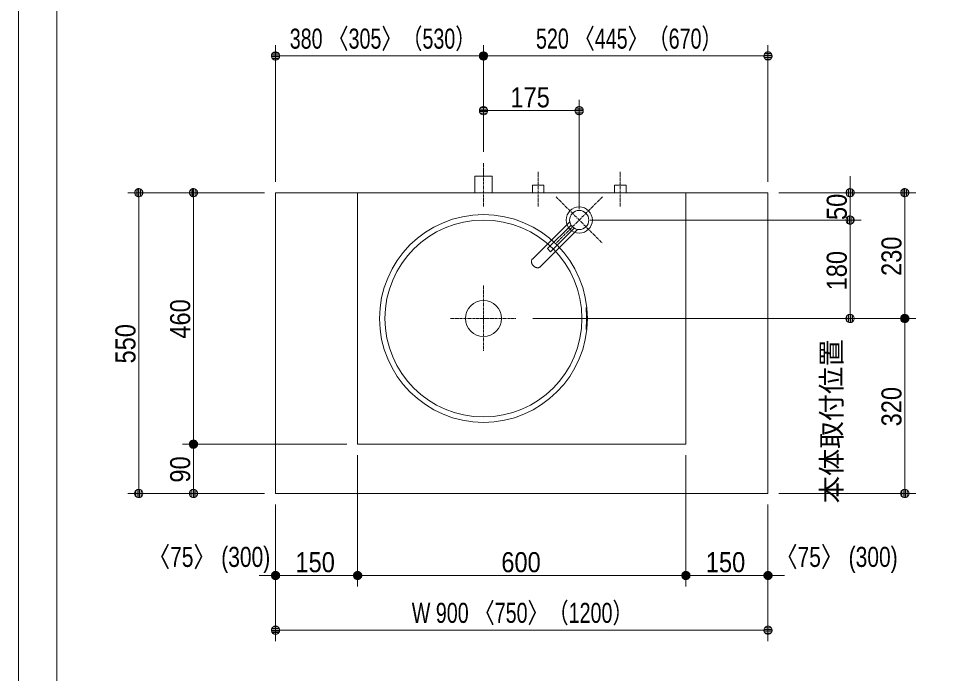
# Model space of a CAD drawing. Units: millimetres, scale not verified. Extents: x -6062 to 6062, y -3045 to 3045.
# Drawn here: x -5788 to -4108, y -799 to 399 of the extents above; entities that cross this region are included whole.
import ezdxf
from ezdxf.enums import TextEntityAlignment as Align

# ---------------------------------------------------------------- set-up
doc = ezdxf.new("R2010")
doc.units = ezdxf.units.MM
doc.header["$LTSCALE"] = 20
doc.linetypes.add('CHAIN1', pattern=[8, 5, -1, 1, -1])
for name, color, linetype, lineweight in [('0-0_1図面枠', 7, 'Continuous', 9), ('0-1_2寸法-2', 7, 'Continuous', 9), ('0-2_0', 7, 'Continuous', 9), ('0-3_2寸法-1', 7, 'Continuous', 9), ('0-4_5ボウル・キャビネット', 7, 'Continuous', 9), ('0-7_4給排水', 7, 'Continuous', 9)]:
    doc.layers.add(name, color=color, linetype=linetype, lineweight=lineweight)
doc.styles.add('ＭＳ Ｐゴシック', font='')
doc.styles.get('ＭＳ Ｐゴシック').set_extended_font_data('MS PGothic')

# ---------------------------------------------------------------- blocks, each defined once
blk = doc.blocks.new('グループ-2')
at = {"layer": '0-0_1図面枠'}
blk.add_lwpolyline([(-80000, 55400), (80000, 55400), (80000, -55400), (-80000, -55400)], close=True, dxfattribs=at)
blk = doc.blocks.new('図面枠')
at = {"layer": '0-0_1図面枠'}
blk.add_blockref('グループ-2', (0, 0), dxfattribs=at)
blk = doc.blocks.new('_Dot')
at = {"layer": '0-2_0'}
for p, q in [((-10, 0), (-20, 0)), ((9.78, 2), (-9.78, 2)), ((7.99, 6), (-7.99, 6)), ((9.16, -3.98), (-9.16, -3.98)), ((6, -7.98), (-6, -7.98))]:
    blk.add_line(p, q, dxfattribs=at)
for points in [[(10, 0), (9.92, 1.25), (9.69, 2.49), (9.3, 3.68), (8.76, 4.82), (8.09, 5.88), (7.29, 6.85), (6.37, 7.71), (5.36, 8.44), (4.26, 9.05), (3.09, 9.51), (1.87, 9.82), (0.63, 9.98), (-0.63, 9.98), (-1.87, 9.82), (-3.09, 9.51), (-4.26, 9.05), (-5.36, 8.44), (-6.37, 7.71), (-7.29, 6.85), (-8.09, 5.88), (-8.76, 4.82), (-9.3, 3.68), (-9.69, 2.49), (-9.92, 1.25), (-10, 0), (0, 0)], [(-10, 0), (-9.92, -1.25), (-9.69, -2.49), (-9.3, -3.68), (-8.76, -4.82), (-8.09, -5.88), (-7.29, -6.85), (-6.37, -7.71), (-5.36, -8.44), (-4.26, -9.05), (-3.09, -9.51), (-1.87, -9.82), (-0.63, -9.98), (0.63, -9.98), (1.87, -9.82), (3.09, -9.51), (4.26, -9.05), (5.36, -8.44), (6.37, -7.71), (7.29, -6.85), (8.09, -5.88), (8.76, -4.82), (9.3, -3.68), (9.69, -2.49), (9.92, -1.25), (10, 0), (0, 0)]]:
    blk.add_lwpolyline(points, close=True, dxfattribs=at)
blk = doc.blocks.new('グループ-7')
at = {"layer": '0-7_4給排水', "linetype": 'CHAIN1'}
blk.add_line((-63000, 1100), (-63000, 2700), dxfattribs=at)
at = {"layer": '0-7_4給排水'}
blk.add_lwpolyline([(-63320, 1600), (-63320, 2200), (-62680, 2200), (-62680, 1600)], dxfattribs=at)
blk = doc.blocks.new('グループ-10')
at = {"layer": '0-4_5ボウル・キャビネット', "linetype": 'CHAIN1'}
for p, q in [((-63000, -1800), (-63000, -4200)), ((-64200, -3000), (-61800, -3000))]:
    blk.add_line(p, q, dxfattribs=at)
at = {"layer": '0-4_5ボウル・キャビネット'}
for p, q in [((-59249.6, -2600), (-59250.1, -2600)), ((-59250.1, -3400), (-59249.6, -3400))]:
    blk.add_line(p, q, dxfattribs=at)
blk.add_lwpolyline([(-67600, 1600), (-55600, 1600), (-55600, -7600), (-67600, -7600)], close=True, dxfattribs=at)
for radius in [3800, 3600, 660]:
    blk.add_circle((-63000, -3000), radius, dxfattribs=at)
for centre, radius, start, end in [((-58841.2, -2605.5), 409, 179.23133, 186.25038), ((-59839.5, -2709.9), 600, 5.71164, 10.55045), ((-63000, -3000), 3768.6, 354.67111, 5.32889), ((-63000, -3000), 3773.8, 354.68072, 5.31928), ((-58841.2, -3394.5), 409, 173.74962, 180.76867), ((-59839.5, -3290.1), 600, 349.44955, 354.28836)]:
    blk.add_arc(centre, radius, start, end, dxfattribs=at)
blk = doc.blocks.new('グループ-13')
at = {"layer": '0-7_4給排水', "linetype": 'CHAIN1'}
for p, q in [((-58651.5, 1448.5), (-60348.5, -248.5)), ((-60348.5, 1448.5), (-58651.5, -248.5))]:
    blk.add_line(p, q, dxfattribs=at)
at = {"layer": '0-7_4給排水'}
for points in [[(-59844.5, 538.3), (-61209.1, -826.3), (-61218.3, -836.6), (-61226.5, -848.4), (-61233.5, -861.6), (-61239.1, -876.1), (-61243.1, -891.8), (-61245.4, -908.6), (-61245.8, -926.2), (-61244.3, -944.3), (-61241, -962.7), (-61235.8, -981), (-61228.9, -999), (-61220.5, -1016.4), (-61210.8, -1032.9), (-61200, -1048.5), (-61188.3, -1062.9), (-61176, -1076), (-61162.9, -1088.3), (-61148.5, -1100), (-61132.9, -1110.8), (-61116.4, -1120.5), (-61099, -1128.9), (-61081, -1135.8), (-61062.7, -1141), (-61044.3, -1144.3), (-61026.2, -1145.8), (-61008.6, -1145.4), (-60991.8, -1143.1), (-60976.1, -1139.1), (-60961.6, -1133.5), (-60948.4, -1126.5), (-60936.6, -1118.3), (-60926.3, -1109.1), (-59561.7, 255.5)], [(-59797.5, 415.6), (-60659.7, -446.5), (-60546.5, -559.7), (-59684.4, 302.5)]]:
    blk.add_lwpolyline(points, dxfattribs=at)
for radius in [480, 350]:
    blk.add_circle((-59500, 600), radius, dxfattribs=at)
blk = doc.blocks.new('止水栓_平面_W75')
at = {"layer": '0-7_4給排水', "linetype": 'CHAIN1'}
for p, q in [((-1500, -500), (-1500, 780)), ((1500, -500), (1500, 780))]:
    blk.add_line(p, q, dxfattribs=at)
at = {"layer": '0-7_4給排水'}
for points in [[(-1710, 0), (-1710, 280), (-1290, 280), (-1290, 0)], [(1290, 0), (1290, 280), (1710, 280), (1710, 0)]]:
    blk.add_lwpolyline(points, dxfattribs=at)

msp = doc.modelspace()

# ---------------------------------------------------------------- linework, layer by layer
at = {"layer": '0-0_1図面枠'}
msp.add_line((-5717.5, 1750), (-5717.5, -2420), dxfattribs=at)
at = {"layer": '0-1_2寸法-2'}
for p, q in [((-5317.5, -490), (-5317.5, -640)), ((-5167.5, -490), (-5167.5, -640)), ((-4567.5, -490), (-4567.5, -640)), ((-4417.5, -490), (-4417.5, -640)), ((-5332.51, -620), (-5347.51, -620)), ((-5167.5, -620), (-5317.5, -620)), ((-5152.49, -620), (-5137.49, -620)), ((-4582.51, -620), (-4597.51, -620)), ((-4567.5, -620), (-4417.5, -620)), ((-4402.49, -620), (-4387.49, -620))]:
    msp.add_line(p, q, dxfattribs=at)
at = {"layer": '0-3_2寸法-1'}
for p, q in [((-5317.5, 100), (-5317.5, 350)), ((-4937.5, 155), (-4937.5, 350)), ((-4937.5, 250), (-4937.5, 350)), ((-4417.5, 100), (-4417.5, 350)), ((-4952.51, 330), (-5302.49, 330)), ((-4922.49, 330), (-4432.51, 330)), ((-4937.5, 155), (-4937.5, 250)), ((-4762.5, 50), (-4762.5, 250)), ((-4922.49, 230), (-4777.51, 230)), ((-4267.5, 95.01), (-4267.5, 110.01)), ((-5487.5, 80), (-5587.5, 80)), ((-5337.5, 80), (-5487.5, 80)), ((-4397.5, 80), (-4247.5, 80)), ((-4267.5, 80), (-4267.5, 30)), ((-4247.5, 80), (-4147.5, 80)), ((-5567.5, -454.99), (-5567.5, 64.99)), ((-5467.5, -364.99), (-5467.5, 64.99)), ((-4167.5, -134.99), (-4167.5, 64.99)), ((-4742.5, 30), (-4247.5, 30)), ((-4742.5, 30), (-4247.5, 30)), ((-4267.5, -134.99), (-4267.5, 14.99)), ((-4267.5, 14.99), (-4267.5, -0.01)), ((-4847.5, -150), (-4247.5, -150)), ((-4247.5, -150), (-4147.5, -150)), ((-4247.5, -150), (-4147.5, -150)), ((-4167.5, -165.01), (-4167.5, -454.99)), ((-5187.5, -380), (-5487.5, -380)), ((-5337.5, -380), (-5487.5, -380)), ((-5467.5, -395.01), (-5467.5, -454.99)), ((-5167.5, -400), (-5167.5, -640)), ((-4567.5, -400), (-4567.5, -640)), ((-5487.5, -470), (-5587.5, -470)), ((-5337.5, -470), (-5487.5, -470)), ((-4397.5, -470), (-4147.5, -470)), ((-5317.5, -490), (-5317.5, -640)), ((-5167.5, -490), (-5167.5, -640)), ((-4567.5, -490), (-4567.5, -640)), ((-4417.5, -490), (-4417.5, -640)), ((-5182.51, -620), (-5302.49, -620)), ((-4582.51, -620), (-5152.49, -620)), ((-4432.51, -620), (-4552.49, -620)), ((-5317.5, -640), (-5317.5, -740)), ((-4417.5, -640), (-4417.5, -740)), ((-4432.51, -720), (-5302.49, -720))]:
    msp.add_line(p, q, dxfattribs=at)
at = {"layer": '0-4_5ボウル・キャビネット'}
msp.add_lwpolyline([(-5317.5, 80), (-4417.5, 80), (-4417.5, -470), (-5317.5, -470)], close=True, dxfattribs=at)

# ---------------------------------------------------------------- block references
at = {"layer": '0-0_1図面枠', "xscale": 0.05, "yscale": 0.05}
msp.add_blockref('図面枠', (-1787.5, 0), dxfattribs=at)
at = {"layer": '0-1_2寸法-2', "xscale": 0.7503418, "yscale": 0.7503418}
for p in [(-5317.5, -620), (-4567.5, -620)]:
    msp.add_blockref('_Dot', p, dxfattribs=at)
at = {"layer": '0-1_2寸法-2', "xscale": 0.7503418, "yscale": 0.7503418, "rotation": 180}
for p in [(-5167.5, -620), (-4417.5, -620)]:
    msp.add_blockref('_Dot', p, dxfattribs=at)
at = {"layer": '0-3_2寸法-1', "xscale": 0.7503418, "yscale": 0.7503418}
for p, rotation in [((-5317.5, 330), 180), ((-4937.5, 330), 180), ((-4937.5, 230), 180), ((-5567.5, 80), 90), ((-5467.5, 80), 90), ((-4267.5, 80), 270), ((-4167.5, 80), 90), ((-4267.5, 30), 90), ((-4267.5, 30), 90), ((-4267.5, -150), 270), ((-4167.5, -150), 270), ((-4167.5, -150), 90), ((-5467.5, -380), 270), ((-5467.5, -380), 90), ((-5567.5, -470), 270), ((-5467.5, -470), 270), ((-4167.5, -470), 270), ((-5317.5, -620), 180), ((-5167.5, -620), 180), ((-4567.5, -620), 180), ((-5317.5, -720), 180)]:
    msp.add_blockref('_Dot', p, dxfattribs=dict(at, rotation=rotation))
for p in [(-4937.5, 330), (-4417.5, 330), (-4762.5, 230), (-5167.5, -620), (-4567.5, -620), (-4417.5, -620), (-4417.5, -720)]:
    msp.add_blockref('_Dot', p, dxfattribs=at)
at = {"layer": '0-4_5ボウル・キャビネット', "xscale": 0.05, "yscale": 0.05}
msp.add_blockref('グループ-10', (-1787.5, 0), dxfattribs=at)
at = {"layer": '0-7_4給排水', "xscale": 0.05, "yscale": 0.05}
for name, p in [('グループ-7', (-1787.5, 0)), ('止水栓_平面_W75', (-4762.5, 80)), ('グループ-13', (-1787.5, 0))]:
    msp.add_blockref(name, p, dxfattribs=at)

# ---------------------------------------------------------------- texts
at = {"layer": '0-1_2寸法-2', "style": 'ＭＳ Ｐゴシック'}
msp.add_text('本体取付位置', height=36.66, rotation=90, dxfattribs=at).set_placement((-4272.19, -488.14), align=Align.BOTTOM_LEFT)
at = {"layer": '0-1_2寸法-2', "style": 'ＭＳ Ｐゴシック', "width": 0.8}
for p in [(-5550.27, -615.31), (-4403.56, -615.31)]:
    msp.add_text('〈75〉 (300)', height=36.69, dxfattribs=at).set_placement(p, align=Align.BOTTOM_LEFT)
at = {"layer": '0-3_2寸法-1', "style": 'ＭＳ Ｐゴシック'}
for s, height, width, p in [('380 〈305〉（530）', 36.66, 0.75, (-5291.57, 332.35)), ('520 〈445〉（670）', 36.66, 0.75, (-4841.57, 332.35)), ('175', 36.66, 0.9, (-4888.22, 225.04)), ('150', 36.66, 0.9, (-5281.11, -624.96)), ('600', 36.66, 0.9, (-4904.88, -624.96)), ('150', 36.66, 0.9, (-4531.11, -624.96)), ('W 900 〈750〉（1200）', 36.69, 0.75, (-5068.55, -717.65))]:
    msp.add_text(s, height=height, dxfattribs=dict(at, width=width)).set_placement(p, align=Align.BOTTOM_LEFT)
at = {"layer": '0-3_2寸法-1', "style": 'ＭＳ Ｐゴシック', "width": 0.9}
for s, p in [('50', (-4262.54, 30.02)), ('230', (-4162.54, -72.28)), ('180', (-4262.54, -98.61)), ('460', (-5462.54, -186.89)), ('550', (-5562.54, -232.28)), ('320', (-4162.54, -347.28)), ('90', (-5462.54, -450.08))]:
    msp.add_text(s, height=36.66, rotation=90, dxfattribs=at).set_placement(p, align=Align.BOTTOM_LEFT)

doc.saveas('drawing.dxf')
